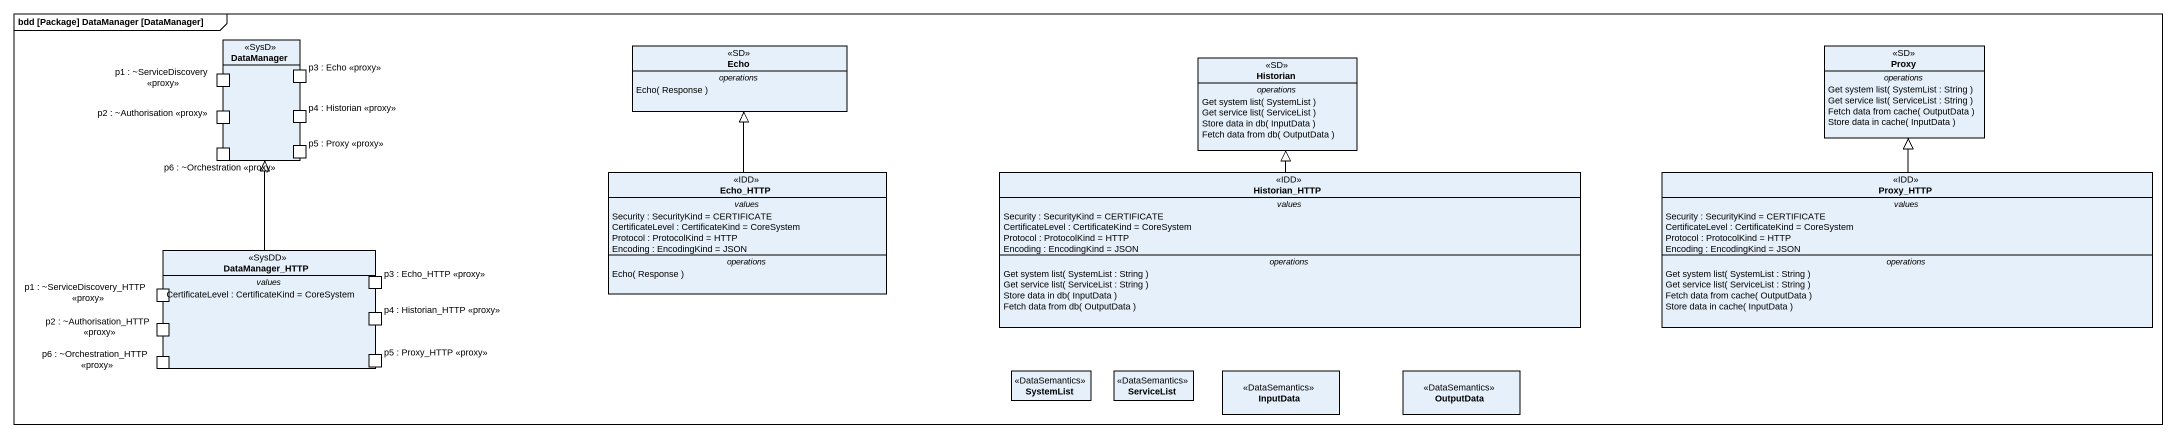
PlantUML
@startuml
mainframe bdd [Package] DataManager [DataManager]
allowmixing
hide circle
hide empty members
rectangle DataManager <<SysD>> {
  port "p1 : ~ServiceDiscovery <<proxy>>" as p1_ServiceDiscovery_proxy
  port "p3 : Echo <<proxy>>" as p3_Echo_proxy
  port "p2 : ~Authorisation <<proxy>>" as p2_Authorisation_proxy
  port "p4 : Historian <<proxy>>" as p4_Historian_proxy
  port "p6 : ~Orchestration <<proxy>>" as p6_Orchestration_proxy
  port "p5 : Proxy <<proxy>>" as p5_Proxy_proxy
}
class Echo <<SD>> {
  -- operations --
  Echo( Response )
}
class Historian <<SD>> {
  -- operations --
  Get system list( SystemList )
  Get service list( ServiceList )
  Store data in db( InputData )
  Fetch data from db( OutputData )
}
class Proxy <<SD>> {
  -- operations --
  Get system list( SystemList : String )
  Get service list( ServiceList : String )
  Fetch data from cache( OutputData )
  Store data in cache( InputData )
}
class Echo_HTTP <<IDD>> {
  -- values --
  Security : SecurityKind = CERTIFICATE
  CertificateLevel : CertificateKind = CoreSystem
  Protocol : ProtocolKind = HTTP
  Encoding : EncodingKind = JSON
  -- operations --
  Echo( Response )
}
class Historian_HTTP <<IDD>> {
  -- values --
  Security : SecurityKind = CERTIFICATE
  CertificateLevel : CertificateKind = CoreSystem
  Protocol : ProtocolKind = HTTP
  Encoding : EncodingKind = JSON
  -- operations --
  Get system list( SystemList : String )
  Get service list( ServiceList : String )
  Store data in db( InputData )
  Fetch data from db( OutputData )
}
class Proxy_HTTP <<IDD>> {
  -- values --
  Security : SecurityKind = CERTIFICATE
  CertificateLevel : CertificateKind = CoreSystem
  Protocol : ProtocolKind = HTTP
  Encoding : EncodingKind = JSON
  -- operations --
  Get system list( SystemList : String )
  Get service list( ServiceList : String )
  Fetch data from cache( OutputData )
  Store data in cache( InputData )
}
class DataManager_HTTP <<SysDD>> {
  -- values --
  CertificateLevel : CertificateKind = CoreSystem
  -- ports --
  p1 : ~ServiceDiscovery_HTTP <<proxy>>
  p2 : ~Authorisation_HTTP <<proxy>>
  p3 : Echo_HTTP <<proxy>>
  p4 : Historian_HTTP <<proxy>>
  p5 : Proxy_HTTP <<proxy>>
  p6 : ~Orchestration_HTTP <<proxy>>
}
class SystemList <<DataSemantics>>
class ServiceList <<DataSemantics>>
class InputData <<DataSemantics>>
class OutputData <<DataSemantics>>
Echo_HTTP -up-|> Echo
Historian_HTTP -up-|> Historian
Proxy_HTTP -up-|> Proxy
DataManager_HTTP -up-|> DataManager
@enduml
